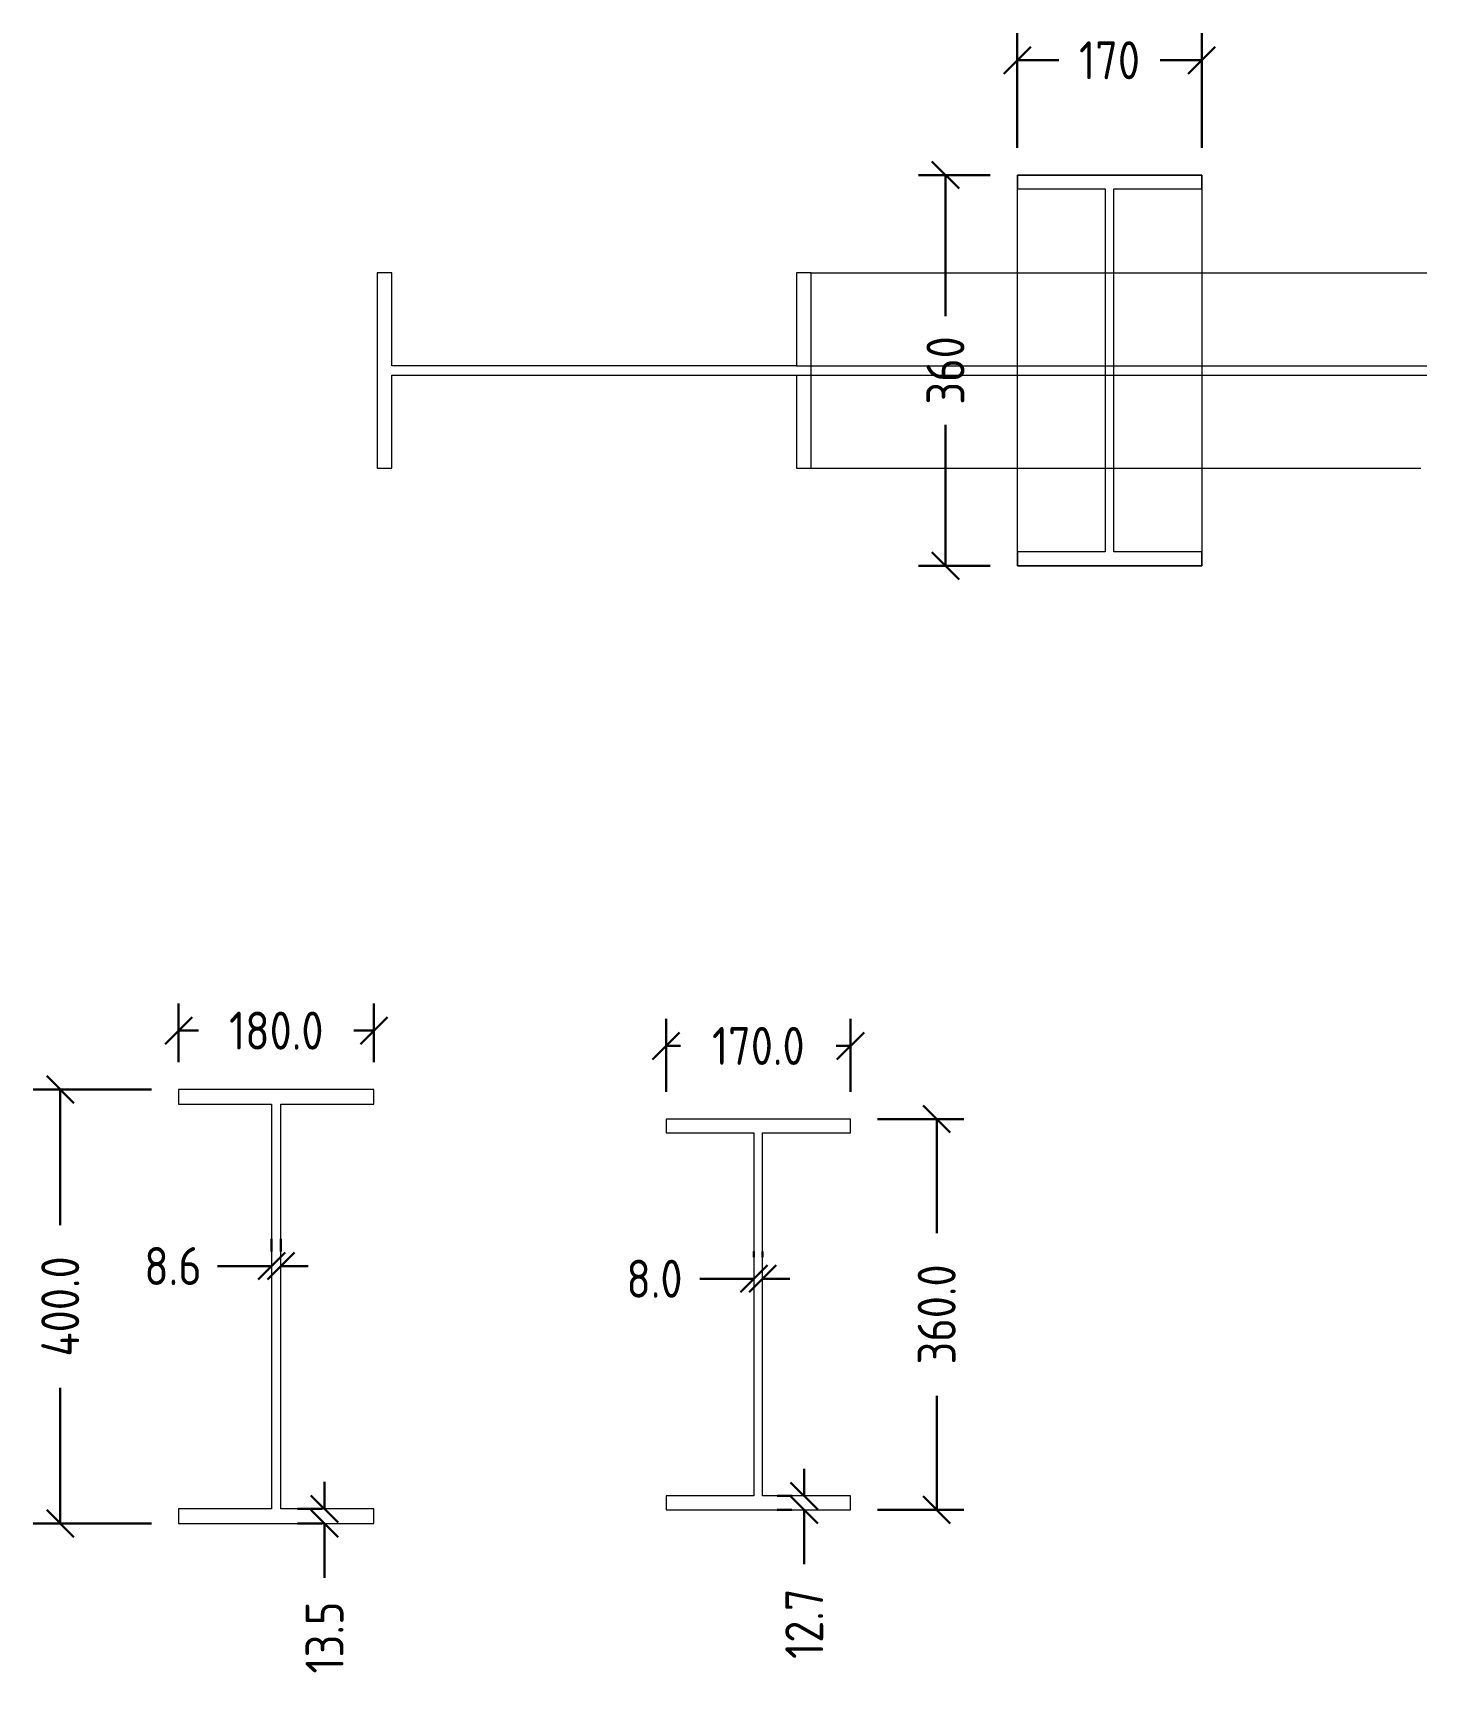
# Model space of a CAD drawing. Header units: millimetres. Extents: x -388065 to 2372687422, y -192755 to 667797.
# Drawn here: x 340947 to 342232, y 551003 to 552528 of the extents above; entities that cross this region are included whole.
import ezdxf

# ---------------------------------------------------------------- set-up
doc = ezdxf.new("R2010")
doc.units = ezdxf.units.MM
doc.linetypes.add('HIDDEN2', pattern=[4.7625, 3.175, -1.5875])
for name, color, linetype, lineweight in [('BEAMS', 6, 'Continuous', 30), ('STR-STEEL_IN_SEC', 6, 'Continuous', 15), ('STR-STEEL_IN_SEC_HIDD', 6, 'HIDDEN2', 15)]:
    doc.layers.add(name, color=color, linetype=linetype, lineweight=lineweight)
doc.styles.add('MINA_MM_STEEL_DETAIL', font='dim.shx', dxfattribs={"height": 35})
doc.dimstyles.new('MINA_MM_STEEL_DET', dxfattribs={"dimtxt": 35, "dimasz": 25, "dimexe": 25, "dimexo": 25, "dimgap": 5, "dimtad": 0, "dimdec": 0, "dimzin": 0, "dimdsep": 46, "dimtxsty": 'MINA_MM_STEEL_DETAIL', "dimblk": 'OBLIQUE', "dimcen": 0.09, "dimclrd": 256, "dimclre": 256, "dimclrt": 7, "dimadec": 0, "dimazin": 0, "dimtfac": 1, "dimtdec": 0, "dimtix": 1, "dimtofl": 0, "dimtmove": 0, "dimatfit": 0, "dimfxl": 1, "dimtolj": 1, "dimtzin": 0, "dimlwd": -1, "dimlwe": -1, "dimarcsym": 0})

# ---------------------------------------------------------------- blocks, each defined once
blk = doc.blocks.new('_OBLIQUE')
at = {"color": 0, "linetype": 'ByBlock'}
blk.add_line((-0.5, -0.5), (0.5, 0.5), dxfattribs=at)
blk = doc.blocks.new('*D2078')
at = {"layer": 'BEAMS', "ltscale": 0.1, "transparency": 16777216}
for p, q in [((341056.1, 551554.8), (340947, 551554.8)), ((340972, 551554.8), (340972, 551429.8)), ((340972, 551154.8), (340972, 551279.8)), ((341056.1, 551154.8), (340947, 551154.8))]:
    blk.add_line(p, q, dxfattribs=at)
at = {"layer": 'Defpoints', "color": 0, "ltscale": 0.1, "transparency": 16777216}
for p in [(341081.1, 551554.8), (340972, 551154.8), (341081.1, 551154.8)]:
    blk.add_point(p, dxfattribs=at)
at = {"layer": 'BEAMS', "ltscale": 0.1, "transparency": 16777216, "xscale": 25, "yscale": 25, "zscale": 25}
for p, rotation in [((340972, 551554.8), 90), ((340972, 551154.8), 270)]:
    blk.add_blockref('_OBLIQUE', p, dxfattribs=dict(at, rotation=rotation))
at = {"layer": 'BEAMS', "color": 7, "ltscale": 0.1, "transparency": 16777216, "insert": (340972, 551354.8), "char_height": 35, "attachment_point": 5, "rotation": 90, "style": 'MINA_MM_STEEL_DETAIL'}
blk.add_mtext('\\A1;400.0', dxfattribs=at)
blk = doc.blocks.new('*D2079')
at = {"layer": 'BEAMS', "ltscale": 0.1, "transparency": 16777216}
for p, q in [((341081.1, 551579.8), (341081.1, 551634)), ((341261.1, 551579.8), (341261.1, 551634)), ((341081.1, 551609), (341099.4, 551609)), ((341261.1, 551609), (341242.7, 551609))]:
    blk.add_line(p, q, dxfattribs=at)
at = {"layer": 'Defpoints', "color": 0, "ltscale": 0.1, "transparency": 16777216}
for p in [(341261.1, 551609), (341081.1, 551554.8), (341261.1, 551554.8)]:
    blk.add_point(p, dxfattribs=at)
at = {"layer": 'BEAMS', "ltscale": 0.1, "transparency": 16777216, "xscale": 25, "yscale": 25, "zscale": 25, "rotation": 180}
blk.add_blockref('_OBLIQUE', (341081.1, 551609), dxfattribs=at)
at = {"layer": 'BEAMS', "ltscale": 0.1, "transparency": 16777216, "xscale": 25, "yscale": 25, "zscale": 25}
blk.add_blockref('_OBLIQUE', (341261.1, 551609), dxfattribs=at)
at = {"layer": 'BEAMS', "color": 7, "ltscale": 0.1, "transparency": 16777216, "insert": (341171.1, 551609), "char_height": 35, "attachment_point": 5, "style": 'MINA_MM_STEEL_DETAIL'}
blk.add_mtext('\\A1;180.0', dxfattribs=at)
blk = doc.blocks.new('*D2080')
at = {"layer": 'BEAMS', "ltscale": 0.1, "transparency": 16777216}
for p, q in [((341530.4, 551552.5), (341530.4, 551619.9)), ((341700.4, 551552.5), (341700.4, 551619.9)), ((341530.4, 551594.9), (341543.7, 551594.9)), ((341700.4, 551594.9), (341687.1, 551594.9))]:
    blk.add_line(p, q, dxfattribs=at)
at = {"layer": 'Defpoints', "color": 0, "ltscale": 0.1, "transparency": 16777216}
for p in [(341700.4, 551594.9), (341530.4, 551527.5), (341700.4, 551527.5)]:
    blk.add_point(p, dxfattribs=at)
at = {"layer": 'BEAMS', "ltscale": 0.1, "transparency": 16777216, "xscale": 25, "yscale": 25, "zscale": 25, "rotation": 180}
blk.add_blockref('_OBLIQUE', (341530.4, 551594.9), dxfattribs=at)
at = {"layer": 'BEAMS', "ltscale": 0.1, "transparency": 16777216, "xscale": 25, "yscale": 25, "zscale": 25}
blk.add_blockref('_OBLIQUE', (341700.4, 551594.9), dxfattribs=at)
at = {"layer": 'BEAMS', "color": 7, "ltscale": 0.1, "transparency": 16777216, "insert": (341615.4, 551594.9), "char_height": 35, "attachment_point": 5, "style": 'MINA_MM_STEEL_DETAIL'}
blk.add_mtext('\\A1;170.0', dxfattribs=at)
blk = doc.blocks.new('*D2081')
at = {"layer": 'BEAMS', "ltscale": 0.1, "transparency": 16777216}
for p, q in [((341725.4, 551527.5), (341804.8, 551527.5)), ((341779.8, 551527.5), (341779.8, 551422.5)), ((341779.8, 551167.5), (341779.8, 551272.5)), ((341725.4, 551167.5), (341804.8, 551167.5))]:
    blk.add_line(p, q, dxfattribs=at)
at = {"layer": 'Defpoints', "color": 0, "ltscale": 0.1, "transparency": 16777216}
for p in [(341700.4, 551527.5), (341700.4, 551167.5), (341779.8, 551167.5)]:
    blk.add_point(p, dxfattribs=at)
at = {"layer": 'BEAMS', "ltscale": 0.1, "transparency": 16777216, "xscale": 25, "yscale": 25, "zscale": 25}
for p, rotation in [((341779.8, 551527.5), 90), ((341779.8, 551167.5), 270)]:
    blk.add_blockref('_OBLIQUE', p, dxfattribs=dict(at, rotation=rotation))
at = {"layer": 'BEAMS', "color": 7, "ltscale": 0.1, "transparency": 16777216, "insert": (341779.8, 551347.5), "char_height": 35, "attachment_point": 5, "rotation": 90, "style": 'MINA_MM_STEEL_DETAIL'}
blk.add_mtext('\\A1;360.0', dxfattribs=at)
blk = doc.blocks.new('*D2082')
at = {"layer": 'BEAMS', "ltscale": 0.1, "transparency": 16777216}
for p, q in [((341611.4, 551400.4), (341611.4, 551405.4)), ((341619.4, 551400.4), (341619.4, 551405.4)), ((341611.4, 551380.4), (341561.4, 551380.4)), ((341619.4, 551380.4), (341644.4, 551380.4))]:
    blk.add_line(p, q, dxfattribs=at)
at = {"layer": 'Defpoints', "color": 0, "ltscale": 0.1, "transparency": 16777216}
for p in [(341611.4, 551380.4), (341611.4, 551375.4), (341619.4, 551375.4)]:
    blk.add_point(p, dxfattribs=at)
at = {"layer": 'BEAMS', "ltscale": 0.1, "transparency": 16777216, "xscale": 25, "yscale": 25, "zscale": 25}
blk.add_blockref('_OBLIQUE', (341611.4, 551380.4), dxfattribs=at)
at = {"layer": 'BEAMS', "ltscale": 0.1, "transparency": 16777216, "xscale": 25, "yscale": 25, "zscale": 25, "rotation": 180}
blk.add_blockref('_OBLIQUE', (341619.4, 551380.4), dxfattribs=at)
at = {"layer": 'BEAMS', "color": 7, "ltscale": 0.1, "transparency": 16777216, "insert": (341519.7, 551380.4), "char_height": 35, "attachment_point": 5, "style": 'MINA_MM_STEEL_DETAIL'}
blk.add_mtext('\\A1;8.0', dxfattribs=at)
blk = doc.blocks.new('*D2083')
at = {"layer": 'BEAMS', "ltscale": 0.1, "transparency": 16777216}
for p, q in [((341166.8, 551405.4), (341166.8, 551417.1)), ((341175.4, 551405.4), (341175.4, 551417.1)), ((341166.8, 551392.1), (341116.8, 551392.1)), ((341175.4, 551392.1), (341200.4, 551392.1))]:
    blk.add_line(p, q, dxfattribs=at)
at = {"layer": 'Defpoints', "color": 0, "ltscale": 0.1, "transparency": 16777216}
for p in [(341166.8, 551392.1), (341166.8, 551380.4), (341175.4, 551380.4)]:
    blk.add_point(p, dxfattribs=at)
at = {"layer": 'BEAMS', "ltscale": 0.1, "transparency": 16777216, "xscale": 25, "yscale": 25, "zscale": 25}
blk.add_blockref('_OBLIQUE', (341166.8, 551392.1), dxfattribs=at)
at = {"layer": 'BEAMS', "ltscale": 0.1, "transparency": 16777216, "xscale": 25, "yscale": 25, "zscale": 25, "rotation": 180}
blk.add_blockref('_OBLIQUE', (341175.4, 551392.1), dxfattribs=at)
at = {"layer": 'BEAMS', "color": 7, "ltscale": 0.1, "transparency": 16777216, "insert": (341075.9, 551392.1), "char_height": 35, "attachment_point": 5, "style": 'MINA_MM_STEEL_DETAIL'}
blk.add_mtext('\\A1;8.6', dxfattribs=at)
blk = doc.blocks.new('*D2084')
at = {"layer": 'BEAMS', "ltscale": 0.1, "transparency": 16777216}
for p, q in [((341215.6, 551168.3), (341215.6, 551193.3)), ((341213.5, 551168.3), (341190.6, 551168.3)), ((341213.5, 551154.8), (341190.6, 551154.8)), ((341215.6, 551154.8), (341215.6, 551104.8))]:
    blk.add_line(p, q, dxfattribs=at)
at = {"layer": 'Defpoints', "color": 0, "ltscale": 0.1, "transparency": 16777216}
for p in [(341238.5, 551168.3), (341215.6, 551154.8), (341238.5, 551154.8)]:
    blk.add_point(p, dxfattribs=at)
at = {"layer": 'BEAMS', "ltscale": 0.1, "transparency": 16777216, "xscale": 25, "yscale": 25, "zscale": 25}
for p, rotation in [((341215.6, 551168.3), 270), ((341215.6, 551154.8), 90)]:
    blk.add_blockref('_OBLIQUE', p, dxfattribs=dict(at, rotation=rotation))
at = {"layer": 'BEAMS', "color": 7, "ltscale": 0.1, "transparency": 16777216, "insert": (341215.6, 551049.8), "char_height": 35, "attachment_point": 5, "rotation": 90, "style": 'MINA_MM_STEEL_DETAIL'}
blk.add_mtext('\\A1;13.5', dxfattribs=at)
blk = doc.blocks.new('*D2085')
at = {"layer": 'BEAMS', "ltscale": 0.1, "transparency": 16777216}
for p, q in [((341657.7, 551180.2), (341657.7, 551205.2)), ((341646.3, 551180.2), (341632.7, 551180.2)), ((341646.3, 551167.5), (341632.7, 551167.5)), ((341657.7, 551167.5), (341657.7, 551117.5))]:
    blk.add_line(p, q, dxfattribs=at)
at = {"layer": 'Defpoints', "color": 0, "ltscale": 0.1, "transparency": 16777216}
for p in [(341657.7, 551167.5), (341671.3, 551180.2), (341671.3, 551167.5)]:
    blk.add_point(p, dxfattribs=at)
at = {"layer": 'BEAMS', "ltscale": 0.1, "transparency": 16777216, "xscale": 25, "yscale": 25, "zscale": 25}
for p, rotation in [((341657.7, 551180.2), 270), ((341657.7, 551167.5), 90)]:
    blk.add_blockref('_OBLIQUE', p, dxfattribs=dict(at, rotation=rotation))
at = {"layer": 'BEAMS', "color": 7, "ltscale": 0.1, "transparency": 16777216, "insert": (341657.7, 551062.5), "char_height": 35, "attachment_point": 5, "rotation": 90, "style": 'MINA_MM_STEEL_DETAIL'}
blk.add_mtext('\\A1;12.7', dxfattribs=at)
blk = doc.blocks.new('*D2086')
at = {"layer": 'BEAMS', "ltscale": 0.1, "transparency": 16777216}
for p, q in [((341829.1, 552397.3), (341762.9, 552397.3)), ((341787.9, 552397.3), (341787.9, 552267.3)), ((341787.9, 552037.3), (341787.9, 552167.3)), ((341829.1, 552037.3), (341762.9, 552037.3))]:
    blk.add_line(p, q, dxfattribs=at)
at = {"layer": 'Defpoints', "color": 0, "ltscale": 0.1, "transparency": 16777216}
for p in [(341854.1, 552397.3), (341787.9, 552037.3), (341854.1, 552037.3)]:
    blk.add_point(p, dxfattribs=at)
at = {"layer": 'BEAMS', "ltscale": 0.1, "transparency": 16777216, "xscale": 25, "yscale": 25, "zscale": 25}
for p, rotation in [((341787.9, 552397.3), 90), ((341787.9, 552037.3), 270)]:
    blk.add_blockref('_OBLIQUE', p, dxfattribs=dict(at, rotation=rotation))
at = {"layer": 'BEAMS', "color": 7, "ltscale": 0.1, "transparency": 16777216, "insert": (341787.9, 552217.3), "char_height": 35, "attachment_point": 5, "rotation": 90, "style": 'MINA_MM_STEEL_DETAIL'}
blk.add_mtext('\\A1;360', dxfattribs=at)
blk = doc.blocks.new('*D2087')
at = {"layer": 'BEAMS', "ltscale": 0.1, "transparency": 16777216}
for p, q in [((341854.1, 552422.3), (341854.1, 552528.1)), ((342024.1, 552422.3), (342024.1, 552528.1)), ((341854.1, 552503.1), (341892.5, 552503.1)), ((342024.1, 552503.1), (341985.8, 552503.1))]:
    blk.add_line(p, q, dxfattribs=at)
at = {"layer": 'Defpoints', "color": 0, "ltscale": 0.1, "transparency": 16777216}
for p in [(342024.1, 552503.1), (341854.1, 552397.3), (342024.1, 552397.3)]:
    blk.add_point(p, dxfattribs=at)
at = {"layer": 'BEAMS', "ltscale": 0.1, "transparency": 16777216, "xscale": 25, "yscale": 25, "zscale": 25, "rotation": 180}
blk.add_blockref('_OBLIQUE', (341854.1, 552503.1), dxfattribs=at)
at = {"layer": 'BEAMS', "ltscale": 0.1, "transparency": 16777216, "xscale": 25, "yscale": 25, "zscale": 25}
blk.add_blockref('_OBLIQUE', (342024.1, 552503.1), dxfattribs=at)
at = {"layer": 'BEAMS', "color": 7, "ltscale": 0.1, "transparency": 16777216, "insert": (341939.1, 552503.1), "char_height": 35, "attachment_point": 5, "style": 'MINA_MM_STEEL_DETAIL'}
blk.add_mtext('\\A1;170', dxfattribs=at)

msp = doc.modelspace()

# ---------------------------------------------------------------- linework, layer by layer
at = {"layer": 'STR-STEEL_IN_SEC'}
for points in [[(341935.1457, 552050.0266), (341854.1457, 552050.0266), (341854.1457, 552037.3266), (342024.1457, 552037.3266), (342024.1457, 552050.0266), (341943.1457, 552050.0266), (341943.1457, 552384.6266), (342024.1457, 552384.6266), (342024.1457, 552397.3266), (341854.1457, 552397.3266), (341854.1457, 552384.6266), (341935.1457, 552384.6266)], [(341854.1457, 552397.3266), (342024.1457, 552397.3266), (342024.1457, 552037.3266), (341854.1457, 552037.3266)], [(341277.6561, 552213.0266), (341650.6561, 552213.0266), (341650.6561, 552127.3266), (341664.1561, 552127.3266), (341664.1561, 552307.3266), (341650.6561, 552307.3266), (341650.6561, 552221.6266), (341277.6561, 552221.6266), (341277.6561, 552307.3266), (341264.1561, 552307.3266), (341264.1561, 552127.3266), (341277.6561, 552127.3266)], [(341166.7706, 551541.2597), (341166.7706, 551168.2597), (341081.0706, 551168.2597), (341081.0706, 551154.7597), (341261.0706, 551154.7597), (341261.0706, 551168.2597), (341175.3706, 551168.2597), (341175.3706, 551541.2597), (341261.0706, 551541.2597), (341261.0706, 551554.7597), (341081.0706, 551554.7597), (341081.0706, 551541.2597)], [(341611.392, 551180.2035), (341530.392, 551180.2035), (341530.392, 551167.5035), (341700.392, 551167.5035), (341700.392, 551180.2035), (341619.392, 551180.2035), (341619.392, 551514.8035), (341700.392, 551514.8035), (341700.392, 551527.5035), (341530.392, 551527.5035), (341530.392, 551514.8035), (341611.392, 551514.8035)]]:
    msp.add_lwpolyline(points, close=True, dxfattribs=at)
at = {"layer": 'STR-STEEL_IN_SEC_HIDD', "ltscale": 0.1}
for points in [[(341664.1561, 552307.3266), (342231.6502, 552307.3266)], [(341650.6561, 552221.6266), (342231.6502, 552221.6266)], [(341650.6561, 552213.0266), (342231.6502, 552213.0266)], [(341664.1561, 552127.3266), (342226.0229, 552127.3266)]]:
    msp.add_lwpolyline(points, dxfattribs=at)

# ---------------------------------------------------------------- dimensions: what is measured, and where the dimension line sits
at = {"layer": 'BEAMS', "ltscale": 0.1}
dim = msp.add_linear_dim(base=(342024.1457, 552503.1207), p1=(341854.1457, 552397.3266), p2=(342024.1457, 552397.3266), dimstyle='MINA_MM_STEEL_DET', dxfattribs=at)
dim.commit()
dim.dimension.update_dxf_attribs({"geometry": '*D2087', "text_midpoint": (341939.1457, 552503.1207)})
dim = msp.add_linear_dim(base=(341787.8768, 552037.3266), p1=(341854.1457, 552397.3266), p2=(341854.1457, 552037.3266), angle=90, dimstyle='MINA_MM_STEEL_DET', dxfattribs=at)
dim.commit()
dim.dimension.update_dxf_attribs({"geometry": '*D2086', "text_midpoint": (341787.8768, 552217.3266)})
for base, p1, p2, picture, middle in [((341261.0706, 551608.9956), (341081.0706, 551554.7597), (341261.0706, 551554.7597), '*D2079', (341171.0706, 551608.9956)), ((341700.392, 551594.9473), (341530.392, 551527.5035), (341700.392, 551527.5035), '*D2080', (341615.392, 551594.9473))]:
    dim = msp.add_linear_dim(base=base, p1=p1, p2=p2, dimstyle='MINA_MM_STEEL_DET', override={"dimdec": 1}, dxfattribs=at)
    dim.commit()
    dim.dimension.update_dxf_attribs({"geometry": picture, "text_midpoint": middle})
for base, p1, p2, picture, middle in [((340971.9713, 551154.7597), (341081.0706, 551554.7597), (341081.0706, 551154.7597), '*D2078', (340971.9713, 551354.7597)), ((341779.8083, 551167.5035), (341700.392, 551527.5035), (341700.392, 551167.5035), '*D2081', (341779.8083, 551347.5035))]:
    dim = msp.add_linear_dim(base=base, p1=p1, p2=p2, angle=90, dimstyle='MINA_MM_STEEL_DET', override={"dimdec": 1}, dxfattribs=at)
    dim.commit()
    dim.dimension.update_dxf_attribs({"geometry": picture, "text_midpoint": middle})
for base, p1, p2, picture, middle in [((341166.7706, 551392.1392), (341175.3706, 551380.3568), (341166.7706, 551380.3568), '*D2083', (341075.9372, 551392.1392)), ((341611.392, 551380.3568), (341619.392, 551375.438), (341611.392, 551375.438), '*D2082', (341519.7254, 551380.3568))]:
    dim = msp.add_linear_dim(base=base, p1=p1, p2=p2, dimstyle='MINA_MM_STEEL_DET', override={"dimdec": 1}, dxfattribs=at)
    dim.commit()
    dim.dimension.update_dxf_attribs({"geometry": picture, "text_midpoint": middle, "dimtype": 160})
for base, p1, p2, picture, middle in [((341657.7335, 551167.5035), (341671.3234, 551180.2035), (341671.3234, 551167.5035), '*D2085', (341657.7335, 551062.5035)), ((341215.6198, 551154.7597), (341238.547, 551168.2597), (341238.547, 551154.7597), '*D2084', (341215.6198, 551049.7597))]:
    dim = msp.add_linear_dim(base=base, p1=p1, p2=p2, angle=90, dimstyle='MINA_MM_STEEL_DET', override={"dimdec": 1}, dxfattribs=at)
    dim.commit()
    dim.dimension.update_dxf_attribs({"geometry": picture, "text_midpoint": middle, "dimtype": 160})

doc.saveas('drawing.dxf')
